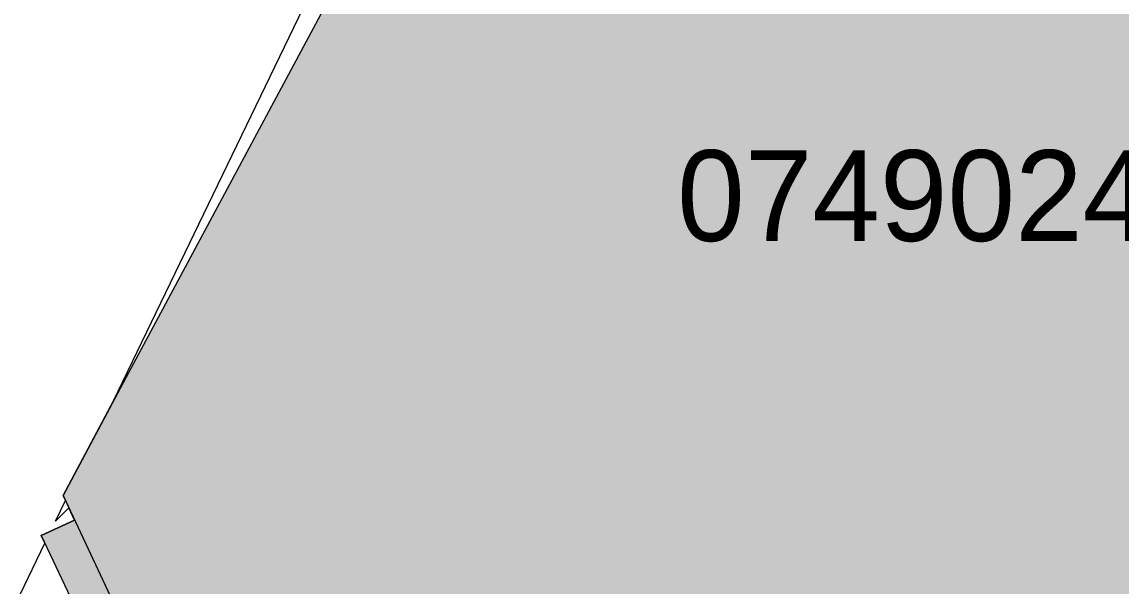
# Model space of a CAD drawing. Header units: metres. Extents: x -6 to 1255, y -2 to 532.
# Drawn here: x 869.45 to 881.55, y 196.07 to 202.28 of the extents above; entities that cross this region are included whole.
import ezdxf

# ---------------------------------------------------------------- set-up
doc = ezdxf.new("R2010")
doc.units = ezdxf.units.M
doc.header["$MEASUREMENT"] = 0
for name, color, linetype, lineweight, true_color in [('TPX_BUILDINGS', 7, 'CONTINUOUS', 0, 0x000000), ('TPX_BUILDINGS_HATCH', 7, 'CONTINUOUS', 0, 0xf0f0f0), ('TPX_BUILDINGS_SHADOWS_OUTLINES', 7, 'CONTINUOUS', 0, 0x000000), ('TPX_CADASTRES', 7, 'CONTINUOUS', 0, 0x646464), ('TPX_CADASTRES_TEXT', 7, 'CONTINUOUS', 0, 0x000000)]:
    doc.layers.add(name, color=color, linetype=linetype, lineweight=lineweight, true_color=true_color)

msp = doc.modelspace()

# ---------------------------------------------------------------- hatches: boundary and pattern name
at = {"layer": 'TPX_BUILDINGS_HATCH'}
msp.add_hatch(color=256, dxfattribs=at).paths.add_polyline_path([(870.0257352734334, 196.79279774054885), (869.6597350979573, 196.62479847297072), (870.2997354412801, 195.26479786261916), (870.6622356320149, 195.43579834327102), (870.7987350369222, 195.14429825171828), (872.018735303951, 194.6842982135713), (883.6087354565389, 190.26429813727736), (885.8587354565389, 195.0242983661592), (891.9887355709798, 192.2742983661592), (892.1147350216634, 192.5562979541719), (892.8587354565389, 194.22429817542434), (893.4387353802449, 195.5242983661592), (894.139735593868, 197.09479778632522), (896.6487354183919, 202.7142979465425), (893.8387349987752, 203.95429771766067), (882.3902353192098, 209.01679771766067), (882.1692356014973, 209.1142985187471), (881.2592357540852, 209.51429813727736), (879.8382352734334, 210.14079826697707), (876.6092351818806, 211.56429832801223), (876.4092353726155, 211.6842982135713), (875.9492353344685, 210.81429832801223), (875.3912357235677, 209.78379791602492), (875.3592351818806, 209.72429817542434), (873.7092355633504, 206.66429775580764), (874.7392352963216, 206.10429828986526), (870.6187356854207, 198.41429775580764), (869.8987354183919, 197.06429832801223), (870.0257352734334, 196.79279774054885)])

# ---------------------------------------------------------------- linework, layer by layer
at = {"layer": 'TPX_BUILDINGS', "elevation": 0.042100000000000005}
msp.add_lwpolyline([(874.7392352963216, 206.10429828986526), (870.6187356854207, 198.41429775580764), (869.8987354183919, 197.06429832801223), (870.0257352734334, 196.79279774054885), (869.6597350979573, 196.62479847297072), (870.2997354412801, 195.26479786261916), (870.6622356320149, 195.43579834327102), (870.7987350369222, 195.14429825171828), (872.018735303951, 194.6842982135713), (883.6087354565389, 190.26429813727736), (885.8587354565389, 195.0242983661592), (891.9887355709798, 192.2742983661592), (892.1147350216634, 192.5562979541719), (892.8587354565389, 194.22429817542434), (893.4387353802449, 195.5242983661592), (894.139735593868, 197.09479778632522), (896.6487354183919, 202.7142979465425)], dxfattribs=at)
at = {"layer": 'TPX_BUILDINGS_SHADOWS_OUTLINES', "elevation": 0.0391}
msp.add_lwpolyline([(858.4192336967681, 173.3452961659059), (864.7103580406401, 186.09280135389417), (864.6661275795195, 186.1064808582887), (865.7589315345977, 188.3769934391603), (868.6534322670195, 194.36949374433607), (869.6995452812407, 196.5401785587892), (869.6597265175078, 196.62479331251234), (870.0257219246123, 196.79280211683363), (869.9626258781645, 196.9276879047975), (869.8152917793486, 196.78035380598158), (869.9250301292632, 197.00806071516126), (869.8987268379424, 197.06429316755384), (870.4551814964507, 198.10765387769789), (873.4334319999907, 204.27949359174818)], dxfattribs=at)
at = {"layer": 'TPX_CADASTRES', "elevation": 0.024099999999999996}
msp.add_lwpolyline([(870.6187356854207, 198.41458767279983), (869.8987354183919, 197.06458824500442), (870.7987350369222, 195.14458816871047), (872.018735303951, 194.6845881305635), (883.6087354565389, 190.26458805426955), (885.8587354565389, 195.0245882831514), (891.9887355709798, 192.2745882831514), (892.1147350216634, 192.55658787116408), (892.8587354565389, 194.22458809241652), (893.4387353802449, 195.5245882831514), (896.6487354183919, 202.7145878635347), (893.8387349987752, 203.95458763465285), (882.3902353192098, 209.01708763465285), (882.1692356014973, 209.11458748206496), (881.2592357540852, 209.51458805426955), (876.6092351818806, 211.56458824500442), (876.3992351437337, 211.6545883975923), (875.9492353344685, 210.81458824500442), (875.3592351818806, 209.72458809241652), (873.7092355633504, 206.66458767279983), (874.7392352963216, 206.10458820685744)], close=True, dxfattribs=at)

# ---------------------------------------------------------------- texts
at = {"layer": 'TPX_CADASTRES_TEXT'}
msp.add_text('0749024VK4704H', height=1, dxfattribs=at).set_placement((876.6563674312009, 199.86707833425237, 0.024099999999999996))

doc.saveas('drawing.dxf')
